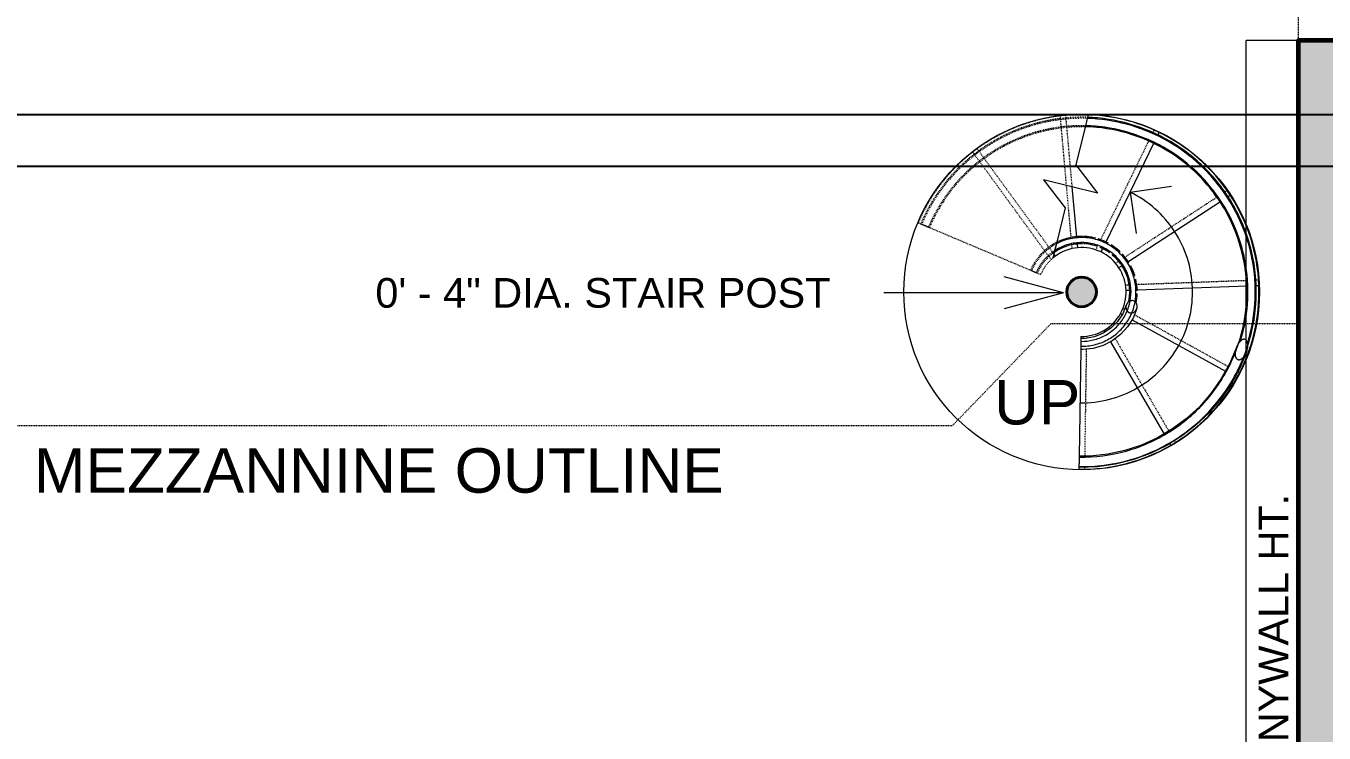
# Model space of a CAD drawing. Header units: inches. Extents: x -2078 to 106214, y -964 to 6385.
# Drawn here: x 36545.7 to 36720.9, y 3742.9 to 3838.4 of the extents above; entities that cross this region are included whole.
import ezdxf

# ---------------------------------------------------------------- set-up
doc = ezdxf.new("R2010")
doc.units = ezdxf.units.IN
doc.header["$MEASUREMENT"] = 0
doc.linetypes.add('HIDDEN2', pattern=[0.1875, 0.125, -0.0625])
doc.linetypes.add('Overhead 1_16_', pattern=[0.101562, 0.0625, -0.039062])
for name, color, linetype, lineweight in [('A-ANNO', 2, 'Continuous', 5), ('A-ANNO-DIMS', 1, 'Continuous', 9), ('A-DETAIL-3', 40, 'Continuous', 15), ('A-DETL-THIN', 151, 'Continuous', 9), ('A-DOOR', 1, 'Continuous', 18), ('A-HIDDEN', 2, 'HIDDEN2', 18), ('A-RAILING', 4, 'Continuous', 9), ('A-STRS', 4, 'Continuous', 9), ('A-STRS-MBND', 31, 'Overhead 1_16_', 9), ('A-WALL', 3, 'Continuous', 40), ('S-STRS-ANNO', 31, 'Continuous', 9), ('S-STRS-MBND', 31, 'Continuous', 9)]:
    doc.layers.add(name, color=color, linetype=linetype, lineweight=lineweight)
doc.layers.add('A-HATCH', color=9, linetype='Continuous')
doc.styles.add('Arial', font='arial.ttf')
doc.styles.add('Arial_2', font='arial.ttf', dxfattribs={"height": 3})
doc.styles.add('JC', font='arial.ttf', dxfattribs={"height": 0.125})
doc.dimstyles.new('JC-DIMS', dxfattribs={"dimtxt": 0.125, "dimasz": 0.09375, "dimexe": 0.09375, "dimexo": 0.09375, "dimgap": 0.046875, "dimtad": 1, "dimdec": 1, "dimzin": 0, "dimdsep": 46, "dimlunit": 4, "dimtxsty": 'JC', "dimblk": 'ARCHTICK', "dimcen": 0.09, "dimclrd": 1, "dimclre": 1, "dimclrt": 256, "dimadec": 0, "dimazin": 0, "dimtfac": 1, "dimtdec": 1, "dimtofl": 0, "dimtmove": 1, "dimatfit": 3, "dimfxl": 1, "dimtolj": 1, "dimtzin": 0, "dimarcsym": 0})

# ---------------------------------------------------------------- blocks, each defined once
blk = doc.blocks.new('JC_OPENING DOOR - OPENING DOOR-1491449-3-1st Floor - Auditorium')
at = {"linetype": 'HIDDEN2'}
for p, q in [((17.68, 3.5), (-18.32, 3.5)), ((-18.32, -3.5), (17.68, -3.5))]:
    blk.add_line(p, q, dxfattribs=at)
for p, q in [((-18.32, 3.5), (-18.32, -3.5)), ((17.68, -3.5), (17.68, 3.5))]:
    blk.add_line(p, q)
blk = doc.blocks.new('Railing - Railing-1506470-3-1st Floor - Auditorium')
at = {"layer": 'A-RAILING'}
blk.add_line((-1289.08, -928.94), (-1289.32, -929.93), dxfattribs=at)
blk.add_line((-1289.08, -928.94), (-1289.32, -929.93), dxfattribs=at)
blk.add_line((-1289.08, -928.94), (-1289.32, -929.93), dxfattribs=at)
blk.add_line((-1289.08, -928.94), (-1289.32, -929.93), dxfattribs=at)
blk.add_line((-1289.08, -928.94), (-1289.32, -929.93), dxfattribs=at)
at = {"layer": 'A-RAILING', "linetype": 'HIDDEN2'}
blk.add_line((-1310.52, -943.63), (-1311.44, -943.24), dxfattribs=at)
blk.add_line((-1310.52, -943.63), (-1311.44, -943.24), dxfattribs=at)
blk.add_line((-1310.52, -943.63), (-1311.44, -943.24), dxfattribs=at)
blk.add_line((-1310.52, -943.63), (-1311.44, -943.24), dxfattribs=at)
blk.add_line((-1310.52, -943.63), (-1311.44, -943.24), dxfattribs=at)
for points in [[(-1289.08, -928.94), (-1290.64, -928.89), (-1293.79, -929.1), (-1298.35, -930.35), (-1302.56, -932.49), (-1306.27, -935.42), (-1309.32, -939.03), (-1310.83, -941.8), (-1311.44, -943.24)], [(-1289.08, -928.94), (-1290.64, -928.89), (-1293.79, -929.1), (-1298.35, -930.35), (-1302.56, -932.49), (-1306.27, -935.42), (-1309.32, -939.03), (-1310.83, -941.8), (-1311.44, -943.24)], [(-1289.08, -928.94), (-1290.64, -928.89), (-1293.79, -929.1), (-1298.35, -930.35), (-1302.56, -932.49), (-1306.27, -935.42), (-1309.32, -939.03), (-1310.83, -941.8), (-1311.44, -943.24)], [(-1289.08, -928.94), (-1290.64, -928.89), (-1293.79, -929.1), (-1298.35, -930.35), (-1302.56, -932.49), (-1306.27, -935.42), (-1309.32, -939.03), (-1310.83, -941.8), (-1311.44, -943.24)], [(-1289.08, -928.94), (-1290.64, -928.89), (-1293.79, -929.1), (-1298.35, -930.35), (-1302.56, -932.49), (-1306.27, -935.42), (-1309.32, -939.03), (-1310.83, -941.8), (-1311.44, -943.24)], [(-1289.32, -929.93), (-1291.11, -929.89), (-1294.69, -930.23), (-1299.79, -932.01), (-1304.33, -934.94), (-1308.04, -938.86), (-1309.82, -941.99), (-1310.52, -943.63)], [(-1289.32, -929.93), (-1291.11, -929.89), (-1294.69, -930.23), (-1299.79, -932.01), (-1304.33, -934.94), (-1308.04, -938.86), (-1309.82, -941.99), (-1310.52, -943.63)], [(-1289.32, -929.93), (-1291.11, -929.89), (-1294.69, -930.23), (-1299.79, -932.01), (-1304.33, -934.94), (-1308.04, -938.86), (-1309.82, -941.99), (-1310.52, -943.63)], [(-1289.32, -929.93), (-1291.11, -929.89), (-1294.69, -930.23), (-1299.79, -932.01), (-1304.33, -934.94), (-1308.04, -938.86), (-1309.82, -941.99), (-1310.52, -943.63)], [(-1289.32, -929.93), (-1291.11, -929.89), (-1294.69, -930.23), (-1299.79, -932.01), (-1304.33, -934.94), (-1308.04, -938.86), (-1309.82, -941.99), (-1310.52, -943.63)]]:
    blk.add_open_spline(points, degree=3, dxfattribs=at)
at = {"layer": 'A-RAILING'}
for points in [[(-1285.81, -930.29), (-1286.97, -930.08), (-1288.14, -929.96), (-1289.32, -929.93)], [(-1285.81, -930.29), (-1286.97, -930.08), (-1288.14, -929.96), (-1289.32, -929.93)], [(-1285.81, -930.29), (-1286.97, -930.08), (-1288.14, -929.96), (-1289.32, -929.93)], [(-1285.81, -930.29), (-1286.97, -930.08), (-1288.14, -929.96), (-1289.32, -929.93)], [(-1268.44, -959.08), (-1267.92, -957.43), (-1267.27, -954.01), (-1267.49, -948.79), (-1268.91, -943.75), (-1271.44, -939.18), (-1274.96, -935.31), (-1279.27, -932.35), (-1284.14, -930.46), (-1287.59, -929.97), (-1289.32, -929.93)], [(-1267.44, -959.23), (-1266.91, -957.51), (-1266.26, -953.96), (-1266.51, -948.56), (-1267.99, -943.35), (-1270.61, -938.62), (-1274.24, -934.6), (-1278.69, -931.52), (-1283.72, -929.53), (-1287.28, -929), (-1289.08, -928.94)], [(-1284.34, -929.58), (-1284.72, -929.49), (-1285.1, -929.41), (-1285.49, -929.33)], [(-1284.34, -929.58), (-1284.72, -929.49), (-1285.1, -929.41), (-1285.49, -929.33)], [(-1284.34, -929.58), (-1284.72, -929.49), (-1285.1, -929.41), (-1285.49, -929.33)], [(-1284.34, -929.58), (-1284.72, -929.49), (-1285.1, -929.41), (-1285.49, -929.33)], [(-1282.4, -931.2), (-1283.14, -930.94), (-1283.9, -930.71), (-1284.67, -930.53)], [(-1282.4, -931.2), (-1283.14, -930.94), (-1283.9, -930.71), (-1284.67, -930.53)], [(-1282.4, -931.2), (-1283.14, -930.94), (-1283.9, -930.71), (-1284.67, -930.53)], [(-1282.4, -931.2), (-1283.14, -930.94), (-1283.9, -930.71), (-1284.67, -930.53)], [(-1280.71, -930.78), (-1281.13, -930.6), (-1281.56, -930.44), (-1282, -930.28)], [(-1280.71, -930.78), (-1281.13, -930.6), (-1281.56, -930.44), (-1282, -930.28)], [(-1280.71, -930.78), (-1281.13, -930.6), (-1281.56, -930.44), (-1282, -930.28)], [(-1280.71, -930.78), (-1281.13, -930.6), (-1281.56, -930.44), (-1282, -930.28)], [(-1279.16, -932.63), (-1279.79, -932.29), (-1280.44, -931.98), (-1281.1, -931.7)], [(-1279.16, -932.63), (-1279.79, -932.29), (-1280.44, -931.98), (-1281.1, -931.7)], [(-1279.16, -932.63), (-1279.79, -932.29), (-1280.44, -931.98), (-1281.1, -931.7)], [(-1279.16, -932.63), (-1279.79, -932.29), (-1280.44, -931.98), (-1281.1, -931.7)], [(-1277.43, -932.49), (-1277.84, -932.23), (-1278.25, -931.99), (-1278.68, -931.76)], [(-1277.43, -932.49), (-1277.84, -932.23), (-1278.25, -931.99), (-1278.68, -931.76)], [(-1277.43, -932.49), (-1277.84, -932.23), (-1278.25, -931.99), (-1278.68, -931.76)], [(-1277.43, -932.49), (-1277.84, -932.23), (-1278.25, -931.99), (-1278.68, -931.76)], [(-1276.19, -934.56), (-1276.74, -934.14), (-1277.31, -933.75), (-1277.89, -933.38)], [(-1276.19, -934.56), (-1276.74, -934.14), (-1277.31, -933.75), (-1277.89, -933.38)], [(-1276.19, -934.56), (-1276.74, -934.14), (-1277.31, -933.75), (-1277.89, -933.38)], [(-1276.19, -934.56), (-1276.74, -934.14), (-1277.31, -933.75), (-1277.89, -933.38)], [(-1274.5, -934.65), (-1274.86, -934.34), (-1275.22, -934.04), (-1275.6, -933.76)], [(-1274.5, -934.65), (-1274.86, -934.34), (-1275.22, -934.04), (-1275.6, -933.76)], [(-1274.5, -934.65), (-1274.86, -934.34), (-1275.22, -934.04), (-1275.6, -933.76)], [(-1274.5, -934.65), (-1274.86, -934.34), (-1275.22, -934.04), (-1275.6, -933.76)], [(-1273.56, -936.94), (-1274.02, -936.44), (-1274.52, -935.97), (-1275.03, -935.52)], [(-1273.56, -936.94), (-1274.02, -936.44), (-1274.52, -935.97), (-1275.03, -935.52)], [(-1273.56, -936.94), (-1274.02, -936.44), (-1274.52, -935.97), (-1275.03, -935.52)], [(-1273.56, -936.94), (-1274.02, -936.44), (-1274.52, -935.97), (-1275.03, -935.52)], [(-1271.95, -937.23), (-1272.23, -936.9), (-1272.51, -936.59), (-1272.8, -936.28)], [(-1271.95, -937.23), (-1272.23, -936.9), (-1272.51, -936.59), (-1272.8, -936.28)], [(-1271.95, -937.23), (-1272.23, -936.9), (-1272.51, -936.59), (-1272.8, -936.28)], [(-1271.95, -937.23), (-1272.23, -936.9), (-1272.51, -936.59), (-1272.8, -936.28)], [(-1271.32, -939.71), (-1271.7, -939.15), (-1272.12, -938.6), (-1272.55, -938.07)], [(-1271.32, -939.71), (-1271.7, -939.15), (-1272.12, -938.6), (-1272.55, -938.07)], [(-1271.32, -939.71), (-1271.7, -939.15), (-1272.12, -938.6), (-1272.55, -938.07)], [(-1271.32, -939.71), (-1271.7, -939.15), (-1272.12, -938.6), (-1272.55, -938.07)], [(-1269.84, -940.16), (-1269.97, -939.95), (-1270.09, -939.75), (-1270.22, -939.55)], [(-1269.84, -940.16), (-1269.97, -939.95), (-1270.09, -939.75), (-1270.22, -939.55)], [(-1269.84, -940.16), (-1269.97, -939.95), (-1270.09, -939.75), (-1270.22, -939.55)], [(-1269.84, -940.16), (-1269.97, -939.95), (-1270.09, -939.75), (-1270.22, -939.55)], [(-1269.54, -942.83), (-1269.83, -942.2), (-1270.16, -941.58), (-1270.52, -940.98)], [(-1269.54, -942.83), (-1269.83, -942.2), (-1270.16, -941.58), (-1270.52, -940.98)], [(-1269.54, -942.83), (-1269.83, -942.2), (-1270.16, -941.58), (-1270.52, -940.98)], [(-1269.54, -942.83), (-1269.83, -942.2), (-1270.16, -941.58), (-1270.52, -940.98)], [(-1268.26, -946.27), (-1268.46, -945.55), (-1268.69, -944.85), (-1268.97, -944.16)], [(-1268.26, -946.27), (-1268.46, -945.55), (-1268.69, -944.85), (-1268.97, -944.16)], [(-1268.26, -946.27), (-1268.46, -945.55), (-1268.69, -944.85), (-1268.97, -944.16)], [(-1268.26, -946.27), (-1268.46, -945.55), (-1268.69, -944.85), (-1268.97, -944.16)], [(-1267.84, -944.31), (-1267.95, -944), (-1268.08, -943.68), (-1268.21, -943.37)], [(-1267.84, -944.31), (-1267.95, -944), (-1268.08, -943.68), (-1268.21, -943.37)], [(-1267.84, -944.31), (-1267.95, -944), (-1268.08, -943.68), (-1268.21, -943.37)], [(-1267.84, -944.31), (-1267.95, -944), (-1268.08, -943.68), (-1268.21, -943.37)], [(-1267.52, -950.16), (-1267.61, -949.28), (-1267.75, -948.4), (-1267.94, -947.54)], [(-1267.52, -950.16), (-1267.61, -949.28), (-1267.75, -948.4), (-1267.94, -947.54)], [(-1267.52, -950.16), (-1267.61, -949.28), (-1267.75, -948.4), (-1267.94, -947.54)], [(-1267.52, -950.16), (-1267.61, -949.28), (-1267.75, -948.4), (-1267.94, -947.54)], [(-1266.8, -948.12), (-1266.88, -947.68), (-1266.97, -947.24), (-1267.08, -946.81)], [(-1266.8, -948.12), (-1266.88, -947.68), (-1266.97, -947.24), (-1267.08, -946.81)], [(-1266.8, -948.12), (-1266.88, -947.68), (-1266.97, -947.24), (-1267.08, -946.81)], [(-1266.8, -948.12), (-1266.88, -947.68), (-1266.97, -947.24), (-1267.08, -946.81)], [(-1267.52, -954.56), (-1267.4, -953.39), (-1267.38, -952.21), (-1267.45, -951.03)], [(-1267.52, -954.56), (-1267.4, -953.39), (-1267.38, -952.21), (-1267.45, -951.03)], [(-1267.52, -954.56), (-1267.4, -953.39), (-1267.38, -952.21), (-1267.45, -951.03)], [(-1267.52, -954.56), (-1267.4, -953.39), (-1267.38, -952.21), (-1267.45, -951.03)], [(-1266.42, -951.82), (-1266.43, -951.34), (-1266.45, -950.86), (-1266.49, -950.39)], [(-1266.42, -951.82), (-1266.43, -951.34), (-1266.45, -950.86), (-1266.49, -950.39)], [(-1266.42, -951.82), (-1266.43, -951.34), (-1266.45, -950.86), (-1266.49, -950.39)], [(-1266.42, -951.82), (-1266.43, -951.34), (-1266.45, -950.86), (-1266.49, -950.39)], [(-1266.62, -955.47), (-1266.55, -954.99), (-1266.51, -954.52), (-1266.47, -954.04)], [(-1266.62, -955.47), (-1266.55, -954.99), (-1266.51, -954.52), (-1266.47, -954.04)], [(-1266.62, -955.47), (-1266.55, -954.99), (-1266.51, -954.52), (-1266.47, -954.04)], [(-1266.62, -955.47), (-1266.55, -954.99), (-1266.51, -954.52), (-1266.47, -954.04)], [(-1268.14, -958.04), (-1267.92, -957.18), (-1267.74, -956.31), (-1267.62, -955.43)], [(-1268.14, -958.04), (-1267.92, -957.18), (-1267.74, -956.31), (-1267.62, -955.43)], [(-1268.14, -958.04), (-1267.92, -957.18), (-1267.74, -956.31), (-1267.62, -955.43)], [(-1268.14, -958.04), (-1267.92, -957.18), (-1267.74, -956.31), (-1267.62, -955.43)], [(-1267.38, -959.01), (-1267.25, -958.59), (-1267.13, -958.15), (-1267.03, -957.72)], [(-1267.38, -959.01), (-1267.25, -958.59), (-1267.13, -958.15), (-1267.03, -957.72)], [(-1267.38, -959.01), (-1267.25, -958.59), (-1267.13, -958.15), (-1267.03, -957.72)], [(-1267.38, -959.01), (-1267.25, -958.59), (-1267.13, -958.15), (-1267.03, -957.72)]]:
    blk.add_open_spline(points, degree=3, dxfattribs=at)
blk = doc.blocks.new('Railing - Railing-1506474-3-1st Floor - Auditorium')
at = {"layer": 'A-RAILING'}
blk.add_line((-1293.21, -945.66), (-1293.55, -947.02), dxfattribs=at)
blk.add_line((-1293.21, -945.66), (-1293.55, -947.02), dxfattribs=at)
blk.add_line((-1293.21, -945.66), (-1293.55, -947.02), dxfattribs=at)
blk.add_line((-1293.21, -945.66), (-1293.55, -947.02), dxfattribs=at)
blk.add_line((-1293.21, -945.66), (-1293.55, -947.02), dxfattribs=at)
at = {"layer": 'A-RAILING', "linetype": 'HIDDEN2'}
blk.add_line((-1295.84, -949.83), (-1296.76, -949.45), dxfattribs=at)
blk.add_line((-1295.84, -949.83), (-1296.76, -949.45), dxfattribs=at)
blk.add_line((-1295.84, -949.83), (-1296.76, -949.45), dxfattribs=at)
blk.add_line((-1295.84, -949.83), (-1296.76, -949.45), dxfattribs=at)
blk.add_line((-1295.84, -949.83), (-1296.76, -949.45), dxfattribs=at)
for points in [[(-1293.21, -945.66), (-1293.74, -945.92), (-1294.73, -946.58), (-1295.94, -947.87), (-1296.53, -948.9), (-1296.76, -949.45)], [(-1293.21, -945.66), (-1293.74, -945.92), (-1294.73, -946.58), (-1295.94, -947.87), (-1296.53, -948.9), (-1296.76, -949.45)], [(-1293.21, -945.66), (-1293.74, -945.92), (-1294.73, -946.58), (-1295.94, -947.87), (-1296.53, -948.9), (-1296.76, -949.45)], [(-1293.21, -945.66), (-1293.74, -945.92), (-1294.73, -946.58), (-1295.94, -947.87), (-1296.53, -948.9), (-1296.76, -949.45)], [(-1293.21, -945.66), (-1293.74, -945.92), (-1294.73, -946.58), (-1295.94, -947.87), (-1296.53, -948.9), (-1296.76, -949.45)], [(-1293.55, -947.02), (-1294.05, -947.37), (-1294.96, -948.21), (-1295.6, -949.27), (-1295.84, -949.83)], [(-1293.55, -947.02), (-1294.05, -947.37), (-1294.96, -948.21), (-1295.6, -949.27), (-1295.84, -949.83)], [(-1293.55, -947.02), (-1294.05, -947.37), (-1294.96, -948.21), (-1295.6, -949.27), (-1295.84, -949.83)], [(-1293.55, -947.02), (-1294.05, -947.37), (-1294.96, -948.21), (-1295.6, -949.27), (-1295.84, -949.83)], [(-1293.55, -947.02), (-1294.05, -947.37), (-1294.96, -948.21), (-1295.6, -949.27), (-1295.84, -949.83)]]:
    blk.add_open_spline(points, degree=3, dxfattribs=at)
at = {"layer": 'A-RAILING'}
for points in [[(-1289.71, -945.87), (-1290.39, -945.85), (-1291.75, -946.04), (-1292.99, -946.63), (-1293.55, -947.02)], [(-1289.59, -944.87), (-1290.21, -944.85), (-1291.47, -944.96), (-1292.65, -945.38), (-1293.21, -945.66)], [(-1290.65, -944.91), (-1290.87, -944.93), (-1291.09, -944.96), (-1291.31, -945.01)], [(-1290.65, -944.91), (-1290.87, -944.93), (-1291.09, -944.96), (-1291.31, -945.01)], [(-1290.65, -944.91), (-1290.87, -944.93), (-1291.09, -944.96), (-1291.31, -945.01)], [(-1290.65, -944.91), (-1290.87, -944.93), (-1291.09, -944.96), (-1291.31, -945.01)], [(-1289.97, -945.86), (-1290.4, -945.87), (-1290.83, -945.92), (-1291.25, -946.02)], [(-1289.97, -945.86), (-1290.4, -945.87), (-1290.83, -945.92), (-1291.25, -946.02)], [(-1289.97, -945.86), (-1290.4, -945.87), (-1290.83, -945.92), (-1291.25, -946.02)], [(-1289.97, -945.86), (-1290.4, -945.87), (-1290.83, -945.92), (-1291.25, -946.02)], [(-1289.39, -945.88), (-1289.46, -945.88), (-1289.52, -945.87), (-1289.58, -945.87)], [(-1287.94, -945.11), (-1288.45, -944.98), (-1288.98, -944.9), (-1289.51, -944.87)], [(-1288.49, -944.99), (-1288.76, -944.94), (-1289.03, -944.9), (-1289.3, -944.88)], [(-1288.49, -944.99), (-1288.76, -944.94), (-1289.03, -944.9), (-1289.3, -944.88)], [(-1288.49, -944.99), (-1288.76, -944.94), (-1289.03, -944.9), (-1289.3, -944.88)], [(-1288.49, -944.99), (-1288.76, -944.94), (-1289.03, -944.9), (-1289.3, -944.88)], [(-1287.67, -946.24), (-1288.2, -946.05), (-1288.74, -945.93), (-1289.3, -945.89)], [(-1288.07, -946.11), (-1288.45, -946), (-1288.84, -945.93), (-1289.24, -945.89)], [(-1288.07, -946.11), (-1288.45, -946), (-1288.84, -945.93), (-1289.24, -945.89)], [(-1288.07, -946.11), (-1288.45, -946), (-1288.84, -945.93), (-1289.24, -945.89)], [(-1288.07, -946.11), (-1288.45, -946), (-1288.84, -945.93), (-1289.24, -945.89)], [(-1286.24, -945.79), (-1286.68, -945.55), (-1287.14, -945.35), (-1287.62, -945.2)], [(-1286.54, -945.63), (-1286.8, -945.51), (-1287.06, -945.39), (-1287.33, -945.3)], [(-1286.54, -945.63), (-1286.8, -945.51), (-1287.06, -945.39), (-1287.33, -945.3)], [(-1286.54, -945.63), (-1286.8, -945.51), (-1287.06, -945.39), (-1287.33, -945.3)], [(-1286.54, -945.63), (-1286.8, -945.51), (-1287.06, -945.39), (-1287.33, -945.3)], [(-1284.63, -946.97), (-1285.01, -946.61), (-1285.43, -946.28), (-1285.87, -946.01)], [(-1291.85, -946.18), (-1292.45, -946.37), (-1293.03, -946.66), (-1293.55, -947.02)], [(-1291.85, -946.18), (-1292.45, -946.37), (-1293.03, -946.66), (-1293.55, -947.02)], [(-1291.85, -946.18), (-1292.45, -946.37), (-1293.03, -946.66), (-1293.55, -947.02)], [(-1291.85, -946.18), (-1292.45, -946.37), (-1293.03, -946.66), (-1293.55, -947.02)], [(-1286.07, -947.07), (-1286.48, -946.78), (-1286.92, -946.54), (-1287.38, -946.35)], [(-1286.3, -946.92), (-1286.64, -946.7), (-1286.99, -946.51), (-1287.36, -946.36)], [(-1286.3, -946.92), (-1286.64, -946.7), (-1286.99, -946.51), (-1287.36, -946.36)], [(-1286.3, -946.92), (-1286.64, -946.7), (-1286.99, -946.51), (-1287.36, -946.36)], [(-1286.3, -946.92), (-1286.64, -946.7), (-1286.99, -946.51), (-1287.36, -946.36)], [(-1284.55, -948.6), (-1284.89, -948.13), (-1285.29, -947.7), (-1285.74, -947.33)], [(-1284.83, -948.23), (-1285.1, -947.91), (-1285.39, -947.61), (-1285.72, -947.35)], [(-1284.83, -948.23), (-1285.1, -947.91), (-1285.39, -947.61), (-1285.72, -947.35)], [(-1284.83, -948.23), (-1285.1, -947.91), (-1285.39, -947.61), (-1285.72, -947.35)], [(-1284.83, -948.23), (-1285.1, -947.91), (-1285.39, -947.61), (-1285.72, -947.35)], [(-1284.85, -946.77), (-1285.07, -946.58), (-1285.3, -946.39), (-1285.54, -946.22)], [(-1284.85, -946.77), (-1285.07, -946.58), (-1285.3, -946.39), (-1285.54, -946.22)], [(-1284.85, -946.77), (-1285.07, -946.58), (-1285.3, -946.39), (-1285.54, -946.22)], [(-1284.85, -946.77), (-1285.07, -946.58), (-1285.3, -946.39), (-1285.54, -946.22)], [(-1283.46, -948.44), (-1283.72, -948.01), (-1284.03, -947.6), (-1284.38, -947.23)], [(-1283.54, -948.32), (-1283.7, -948.06), (-1283.87, -947.82), (-1284.06, -947.59)], [(-1283.54, -948.32), (-1283.7, -948.06), (-1283.87, -947.82), (-1284.06, -947.59)], [(-1283.54, -948.32), (-1283.7, -948.06), (-1283.87, -947.82), (-1284.06, -947.59)], [(-1283.54, -948.32), (-1283.7, -948.06), (-1283.87, -947.82), (-1284.06, -947.59)], [(-1283.5, -953.76), (-1283.37, -953.19), (-1283.28, -952), (-1283.62, -950.24), (-1284.16, -949.17), (-1284.49, -948.68)], [(-1283.35, -952.35), (-1283.35, -951.72), (-1283.54, -950.45), (-1284.09, -949.29), (-1284.44, -948.76)], [(-1283.35, -952.35), (-1283.35, -951.72), (-1283.54, -950.45), (-1284.09, -949.29), (-1284.44, -948.76)], [(-1283.35, -952.35), (-1283.35, -951.72), (-1283.54, -950.45), (-1284.09, -949.29), (-1284.44, -948.76)], [(-1283.35, -952.35), (-1283.35, -951.72), (-1283.54, -950.45), (-1284.09, -949.29), (-1284.44, -948.76)], [(-1282.65, -950.25), (-1282.8, -949.76), (-1282.99, -949.29), (-1283.23, -948.84)], [(-1282.68, -950.15), (-1282.77, -949.86), (-1282.88, -949.58), (-1283, -949.3)], [(-1282.68, -950.15), (-1282.77, -949.86), (-1282.88, -949.58), (-1283, -949.3)], [(-1282.68, -950.15), (-1282.77, -949.86), (-1282.88, -949.58), (-1283, -949.3)], [(-1282.68, -950.15), (-1282.77, -949.86), (-1282.88, -949.58), (-1283, -949.3)], [(-1282.35, -952.23), (-1282.36, -951.7), (-1282.43, -951.17), (-1282.55, -950.65)], [(-1282.35, -952.14), (-1282.36, -951.84), (-1282.39, -951.54), (-1282.43, -951.24)], [(-1282.35, -952.14), (-1282.36, -951.84), (-1282.39, -951.54), (-1282.43, -951.24)], [(-1282.35, -952.14), (-1282.36, -951.84), (-1282.39, -951.54), (-1282.43, -951.24)], [(-1282.35, -952.14), (-1282.36, -951.84), (-1282.39, -951.54), (-1282.43, -951.24)], [(-1283.5, -953.76), (-1283.44, -953.5), (-1283.4, -953.24), (-1283.38, -952.97)], [(-1283.5, -953.76), (-1283.44, -953.5), (-1283.4, -953.24), (-1283.38, -952.97)], [(-1283.5, -953.76), (-1283.44, -953.5), (-1283.4, -953.24), (-1283.38, -952.97)], [(-1283.5, -953.76), (-1283.44, -953.5), (-1283.4, -953.24), (-1283.38, -952.97)], [(-1282.5, -953.84), (-1282.41, -953.43), (-1282.37, -953.01), (-1282.35, -952.58)], [(-1282.5, -953.84), (-1282.46, -953.65), (-1282.43, -953.46), (-1282.4, -953.27)], [(-1282.5, -953.84), (-1282.46, -953.65), (-1282.43, -953.46), (-1282.4, -953.27)], [(-1282.5, -953.84), (-1282.46, -953.65), (-1282.43, -953.46), (-1282.4, -953.27)], [(-1282.5, -953.84), (-1282.46, -953.65), (-1282.43, -953.46), (-1282.4, -953.27)]]:
    blk.add_open_spline(points, degree=3, dxfattribs=at)
blk = doc.blocks.new('Top Rail Type - Top Rail_Internal_-1506480-3-1st Floor - Auditorium')
at = {"layer": 'A-RAILING', "flags": 128}
for points in [[(-1268.97, -959.88), (-1269.89, -962.07), (-1271.04, -964.13), (-1272.39, -966.07), (-1273.95, -967.85), (-1275.68, -969.45), (-1277.58, -970.86), (-1279.62, -972.06), (-1281.77, -973.03), (-1284.02, -973.78), (-1286.32, -974.27), (-1288.68, -974.52), (-1290.19, -974.55)], [(-1267.56, -960.39), (-1268.51, -962.65), (-1269.68, -964.79), (-1271.06, -966.8), (-1272.65, -968.66), (-1274.42, -970.34), (-1276.35, -971.83), (-1278.43, -973.12), (-1280.62, -974.18), (-1282.92, -975.02), (-1285.28, -975.61), (-1287.7, -975.96), (-1290.15, -976.05), (-1290.21, -976.05)]]:
    blk.add_lwpolyline(points, dxfattribs=at)
at = {"layer": 'A-RAILING'}
for points, knots in [([(-1268.97, -959.87), (-1269.01, -959.98), (-1269.06, -960.15), (-1269.1, -960.35), (-1269.12, -960.46), (-1269.12, -960.54), (-1269.13, -960.61), (-1269.13, -960.7), (-1269.13, -960.79), (-1269.13, -960.86), (-1269.12, -960.89), (-1269.12, -960.91), (-1269.11, -960.97), (-1269.1, -961.07), (-1269.07, -961.17), (-1269.04, -961.22), (-1269.03, -961.24), (-1269.02, -961.26), (-1268.98, -961.32), (-1268.91, -961.4), (-1268.84, -961.45), (-1268.8, -961.48)], [0, 0, 0, 0, 0.2, 0.3, 0.35, 0.4, 0.4375, 0.475, 0.55, 0.5875, 0.596875, 0.60625, 0.625, 0.7, 0.775, 0.79375, 0.803125, 0.8125, 0.85, 0.925, 1, 1, 1, 1]), ([(-1267.81, -958.77), (-1267.86, -958.76), (-1267.93, -958.75), (-1268.02, -958.76), (-1268.06, -958.77), (-1268.1, -958.78), (-1268.13, -958.79), (-1268.17, -958.81), (-1268.23, -958.84), (-1268.28, -958.87), (-1268.32, -958.9), (-1268.34, -958.92), (-1268.37, -958.94), (-1268.41, -958.97), (-1268.45, -959.01), (-1268.5, -959.07), (-1268.55, -959.12), (-1268.59, -959.18), (-1268.64, -959.24), (-1268.68, -959.29), (-1268.73, -959.38), (-1268.79, -959.48), (-1268.88, -959.65), (-1268.93, -959.78), (-1268.97, -959.87)], [0, 0, 0, 0, 0.083333, 0.125, 0.145833, 0.166667, 0.1875, 0.208333, 0.25, 0.291667, 0.3125, 0.333333, 0.354167, 0.375, 0.416667, 0.458333, 0.5, 0.541667, 0.583333, 0.625, 0.666667, 0.75, 0.833333, 1, 1, 1, 1]), ([(-1267.57, -960.4), (-1267.52, -960.29), (-1267.47, -960.12), (-1267.44, -959.91), (-1267.42, -959.79), (-1267.42, -959.69), (-1267.41, -959.57), (-1267.42, -959.46), (-1267.43, -959.38), (-1267.43, -959.35), (-1267.44, -959.33), (-1267.45, -959.27), (-1267.47, -959.17), (-1267.51, -959.07), (-1267.54, -959.02), (-1267.55, -959), (-1267.57, -958.97), (-1267.61, -958.92), (-1267.69, -958.84), (-1267.77, -958.79), (-1267.81, -958.77)], [0, 0, 0, 0, 0.2, 0.3, 0.35, 0.4, 0.475, 0.55, 0.5875, 0.596875, 0.60625, 0.625, 0.7, 0.775, 0.79375, 0.803125, 0.8125, 0.85, 0.925, 1, 1, 1, 1]), ([(-1268.8, -961.48), (-1268.76, -961.49), (-1268.69, -961.51), (-1268.62, -961.51), (-1268.58, -961.51), (-1268.55, -961.5), (-1268.52, -961.5), (-1268.48, -961.49), (-1268.43, -961.47), (-1268.38, -961.45), (-1268.34, -961.43), (-1268.31, -961.41), (-1268.28, -961.4), (-1268.25, -961.37), (-1268.21, -961.34), (-1268.16, -961.3), (-1268.11, -961.26), (-1268.06, -961.22), (-1268.02, -961.17), (-1267.97, -961.12), (-1267.92, -961.06), (-1267.86, -960.97), (-1267.76, -960.83), (-1267.66, -960.64), (-1267.59, -960.48), (-1267.57, -960.4)], [0, 0, 0, 0, 0.071429, 0.107143, 0.125, 0.142857, 0.160714, 0.178571, 0.214286, 0.25, 0.267857, 0.285714, 0.303571, 0.321429, 0.357143, 0.392857, 0.428571, 0.464286, 0.5, 0.535714, 0.571429, 0.642857, 0.714286, 0.857143, 1, 1, 1, 1]), ([(-1290.2, -975.3), (-1290.2, -975.35), (-1290.2, -975.41), (-1290.2, -975.5), (-1290.21, -975.56), (-1290.21, -975.63), (-1290.21, -975.68), (-1290.21, -975.74), (-1290.21, -975.82), (-1290.21, -975.91), (-1290.21, -975.99), (-1290.21, -976.04), (-1290.21, -976.05), (-1290.21, -976.05)], [-1, -1, -1, -1, -0.892857, -0.839286, -0.785714, -0.732143, -0.678571, -0.625, -0.571429, -0.428571, -0.285714, -0.142857, 0, 0, 0, 0]), ([(-1290.19, -974.55), (-1290.19, -974.55), (-1290.19, -974.57), (-1290.19, -974.61), (-1290.19, -974.64), (-1290.19, -974.68), (-1290.19, -974.75), (-1290.19, -974.81), (-1290.19, -974.87), (-1290.2, -974.95), (-1290.2, -975.03), (-1290.2, -975.15), (-1290.2, -975.24), (-1290.2, -975.3)], [-1, -1, -1, -1, -0.785714, -0.732143, -0.678571, -0.571429, -0.5, -0.428571, -0.357143, -0.285714, -0.214286, -0.142857, 0, 0, 0, 0])]:
    blk.add_open_spline(points, degree=3, knots=knots, dxfattribs=at)
blk = doc.blocks.new('Top Rail Type - Top Rail_Internal_-V1-3-1st Floor - Auditorium')
at = {"layer": 'A-RAILING'}
for p, q in [((-1289.04, -928.8), (-1289.36, -930.07)), ((-1290.2, -975.3), (-1290.21, -975.94)), ((-1290.19, -974.66), (-1290.2, -975.3))]:
    blk.add_line(p, q, dxfattribs=at)
at = {"layer": 'A-RAILING', "linetype": 'HIDDEN2'}
blk.add_line((-1310.39, -943.69), (-1311.57, -943.19), dxfattribs=at)
for points, knots in [([(-1289.04, -928.8), (-1290.58, -928.75), (-1294.11, -928.97), (-1299.43, -930.54), (-1304.58, -933.63), (-1308.79, -937.9), (-1310.8, -941.36), (-1311.57, -943.19)], [3.122639, 3.122639, 3.122639, 3.122639, 3.318196, 3.570667, 3.823139, 4.07561, 4.328081, 4.328081, 4.328081, 4.328081]), ([(-1289.36, -930.07), (-1290.72, -930.04), (-1293.96, -930.27), (-1298.91, -931.73), (-1303.78, -934.65), (-1307.76, -938.69), (-1309.66, -941.96), (-1310.39, -943.69)], [3.134794, 3.134794, 3.134794, 3.134794, 3.318196, 3.570667, 3.823139, 4.07561, 4.328081, 4.328081, 4.328081, 4.328081])]:
    blk.add_open_spline(points, degree=3, knots=knots, dxfattribs=at)
at = {"layer": 'A-RAILING'}
for points, knots in [([(-1290.21, -975.94), (-1287.94, -975.97), (-1283.4, -975.39), (-1277.11, -972.6), (-1271.88, -968.14), (-1268.14, -962.37), (-1266.19, -955.78), (-1266.19, -948.91), (-1268.15, -942.32), (-1271.75, -936.8), (-1276.47, -932.64), (-1281.82, -929.93), (-1286.17, -928.97), (-1288.59, -928.81), (-1289.04, -928.8)], [0, 0, 0, 0, 0.288539, 0.577078, 0.865616, 1.154155, 1.442694, 1.731233, 2.019771, 2.30831, 2.560781, 2.813253, 3.065724, 3.122639, 3.122639, 3.122639, 3.122639]), ([(-1290.19, -974.66), (-1288.05, -974.69), (-1283.75, -974.13), (-1277.81, -971.5), (-1272.86, -967.28), (-1269.32, -961.83), (-1267.47, -955.6), (-1267.48, -949.09), (-1269.33, -942.86), (-1272.74, -937.65), (-1277.2, -933.72), (-1282.26, -931.15), (-1286.46, -930.22), (-1288.84, -930.08), (-1289.36, -930.07)], [0, 0, 0, 0, 0.288539, 0.577078, 0.865616, 1.154155, 1.442694, 1.731233, 2.019771, 2.30831, 2.560781, 2.813253, 3.065724, 3.134794, 3.134794, 3.134794, 3.134794])]:
    blk.add_open_spline(points, degree=3, knots=knots, dxfattribs=at)
blk = doc.blocks.new('Top Rail Type - Top Rail_Internal_-1506491-3-1st Floor - Auditorium')
at = {"layer": 'A-RAILING', "flags": 128}
for points in [[(-1282.39, -954.58), (-1282.91, -955.88), (-1283.65, -957.07), (-1284.59, -958.1), (-1285.71, -958.95), (-1286.95, -959.58), (-1288.29, -959.99), (-1289.68, -960.14), (-1289.97, -960.14)], [(-1283.83, -954.15), (-1284.3, -955.32), (-1285, -956.36), (-1285.89, -957.24), (-1286.94, -957.93), (-1288.11, -958.4), (-1289.35, -958.63), (-1289.95, -958.65)]]:
    blk.add_lwpolyline(points, dxfattribs=at)
at = {"layer": 'A-RAILING'}
for points, knots in [([(-1283.8, -954.09), (-1283.83, -954.14), (-1283.86, -954.26), (-1283.87, -954.43), (-1283.85, -954.61), (-1283.8, -954.77), (-1283.74, -954.88), (-1283.69, -954.95), (-1283.64, -955), (-1283.6, -955.04), (-1283.53, -955.09), (-1283.47, -955.13), (-1283.43, -955.15)], [0, 0, 0, 0, 0.142857, 0.285714, 0.428571, 0.571429, 0.678571, 0.732143, 0.785714, 0.839286, 0.892857, 1, 1, 1, 1]), ([(-1282.83, -953.58), (-1282.88, -953.56), (-1283, -953.53), (-1283.17, -953.54), (-1283.34, -953.58), (-1283.48, -953.66), (-1283.58, -953.74), (-1283.64, -953.81), (-1283.72, -953.91), (-1283.77, -954), (-1283.8, -954.09)], [0, 0, 0, 0, 0.142857, 0.285714, 0.428571, 0.571429, 0.678571, 0.732143, 0.785714, 1, 1, 1, 1]), ([(-1283.43, -955.15), (-1283.37, -955.17), (-1283.26, -955.2), (-1283.07, -955.2), (-1282.9, -955.16), (-1282.71, -955.06), (-1282.53, -954.89), (-1282.45, -954.73), (-1282.41, -954.65)], [0, 0, 0, 0, 0.142857, 0.285714, 0.428571, 0.571429, 0.785714, 1, 1, 1, 1]), ([(-1282.41, -954.65), (-1282.39, -954.59), (-1282.36, -954.48), (-1282.35, -954.29), (-1282.37, -954.11), (-1282.43, -953.95), (-1282.5, -953.82), (-1282.58, -953.74), (-1282.65, -953.68), (-1282.72, -953.63), (-1282.78, -953.59), (-1282.83, -953.58)], [0, 0, 0, 0, 0.142857, 0.285714, 0.428571, 0.571429, 0.678571, 0.785714, 0.839286, 0.892857, 1, 1, 1, 1]), ([(-1289.96, -959.36), (-1289.96, -959.39), (-1289.96, -959.46), (-1289.96, -959.54), (-1289.96, -959.61), (-1289.96, -959.65), (-1289.96, -959.67), (-1289.96, -959.69), (-1289.96, -959.72), (-1289.96, -959.76), (-1289.96, -959.81), (-1289.96, -959.85), (-1289.96, -959.87), (-1289.96, -959.89), (-1289.97, -959.9), (-1289.97, -959.91), (-1289.97, -959.92), (-1289.97, -959.94), (-1289.97, -959.97), (-1289.97, -960), (-1289.97, -960.02), (-1289.97, -960.03), (-1289.97, -960.05), (-1289.97, -960.08), (-1289.97, -960.12), (-1289.97, -960.14), (-1289.97, -960.14)], [-1, -1, -1, -1, -0.95, -0.9, -0.85, -0.825, -0.8125, -0.8, -0.775, -0.75, -0.7, -0.65, -0.625, -0.6125, -0.6, -0.5875, -0.575, -0.55, -0.5, -0.45, -0.425, -0.4, -0.35, -0.3, -0.2, 0, 0, 0, 0]), ([(-1289.95, -958.65), (-1289.95, -958.64), (-1289.95, -958.65), (-1289.95, -958.67), (-1289.95, -958.71), (-1289.95, -958.73), (-1289.95, -958.75), (-1289.95, -958.78), (-1289.95, -958.8), (-1289.95, -958.83), (-1289.95, -958.85), (-1289.95, -958.86), (-1289.95, -958.88), (-1289.95, -958.89), (-1289.95, -958.91), (-1289.95, -958.95), (-1289.95, -958.99), (-1289.95, -959.02), (-1289.95, -959.04), (-1289.95, -959.05), (-1289.95, -959.07), (-1289.95, -959.09), (-1289.95, -959.13), (-1289.95, -959.19), (-1289.96, -959.27), (-1289.96, -959.33), (-1289.96, -959.36)], [-1, -1, -1, -1, -0.833333, -0.666667, -0.583333, -0.541667, -0.5, -0.458333, -0.416667, -0.375, -0.354167, -0.333333, -0.322917, -0.3125, -0.291667, -0.25, -0.208333, -0.1875, -0.177083, -0.166667, -0.15625, -0.145833, -0.125, -0.083333, -0.041667, 0, 0, 0, 0])]:
    blk.add_open_spline(points, degree=3, knots=knots, dxfattribs=at)
blk.add_open_spline([(-1289.97, -960.14), (-1289.97, -960.14), (-1289.97, -960.14), (-1289.97, -960.14)], degree=3, dxfattribs=at)
blk = doc.blocks.new('Top Rail Type - Top Rail_Internal_-V2-3-1st Floor - Auditorium')
at = {"layer": 'A-RAILING'}
for p, q in [((-1293.26, -945.87), (-1293.49, -946.78)), ((-1289.95, -959.03), (-1289.96, -959.36)), ((-1289.96, -959.39), (-1289.96, -959.7))]:
    blk.add_line(p, q, dxfattribs=at)
at = {"layer": 'A-RAILING', "linetype": 'HIDDEN2'}
blk.add_line((-1295.99, -949.77), (-1296.61, -949.51), dxfattribs=at)
for points, knots in [([(-1293.26, -945.87), (-1293.51, -946), (-1294.35, -946.51), (-1295.6, -947.65), (-1296.34, -948.86), (-1296.61, -949.51)], [3.6410359, 3.6410359, 3.6410359, 3.6410359, 3.7552471, 4.0416642, 4.3280814, 4.3280814, 4.3280814, 4.3280814]), ([(-1293.49, -946.78), (-1293.53, -946.81), (-1294.09, -947.18), (-1295.08, -948.08), (-1295.74, -949.18), (-1295.99, -949.77)], [3.7346995, 3.7346995, 3.7346995, 3.7346995, 3.7552471, 4.0416642, 4.3280814, 4.3280814, 4.3280814, 4.3280814])]:
    blk.add_open_spline(points, degree=3, knots=knots, dxfattribs=at)
at = {"layer": 'A-RAILING'}
for points, knots in [([(-1289.95, -959.03), (-1289.39, -959.04), (-1288.25, -958.91), (-1286.66, -958.3), (-1285.27, -957.3), (-1284.17, -955.99), (-1283.44, -954.44), (-1283.12, -952.76), (-1283.24, -951.05), (-1283.81, -949.36), (-1284.85, -947.82), (-1286.33, -946.59), (-1288.11, -945.84), (-1290.02, -945.61), (-1291.88, -945.93), (-1292.99, -946.46), (-1293.49, -946.78)], [0, 0, 0, 0, 0.254593, 0.509186, 0.763779, 1.018372, 1.272965, 1.527558, 1.782151, 2.036744, 2.323161, 2.609578, 2.895996, 3.182413, 3.46883, 3.734699, 3.734699, 3.734699, 3.734699]), ([(-1289.96, -959.7), (-1289.34, -959.71), (-1288.09, -959.57), (-1286.33, -958.89), (-1284.8, -957.8), (-1283.6, -956.35), (-1282.79, -954.65), (-1282.45, -952.8), (-1282.58, -950.92), (-1283.2, -949.06), (-1284.34, -947.37), (-1285.98, -946.01), (-1287.93, -945.18), (-1290.04, -944.93), (-1291.85, -945.24), (-1292.89, -945.67), (-1293.26, -945.87)], [0, 0, 0, 0, 0.254593, 0.509186, 0.763779, 1.018372, 1.272965, 1.527558, 1.782151, 2.036744, 2.323161, 2.609578, 2.895996, 3.182413, 3.46883, 3.641036, 3.641036, 3.641036, 3.641036])]:
    blk.add_open_spline(points, degree=3, knots=knots, dxfattribs=at)
blk = doc.blocks.new('_ArchTick')
at = {"color": 0, "linetype": 'ByBlock', "const_width": 0.15}
blk.add_lwpolyline([(-0.5, -0.5), (0.5, 0.5)], dxfattribs=at)
blk = doc.blocks.new('*D1653')
at = {"layer": 'A-ANNO-DIMS', "color": 1, "lineweight": -2, "transparency": 16777216}
for p, q in [((36441.89, 4434.4), (36293.98, 4434.4)), ((36298.48, 4434.4), (36298.48, 3826.39)), ((36777.89, 3826.39), (36293.98, 3826.39))]:
    blk.add_line(p, q, dxfattribs=at)
at = {"layer": 'Defpoints', "color": 0, "transparency": 16777216}
for p in [(36446.39, 4434.4), (36298.48, 3826.39), (36782.39, 3826.39)]:
    blk.add_point(p, dxfattribs=at)
at = {"layer": 'A-ANNO-DIMS', "color": 1, "lineweight": -2, "transparency": 16777216, "xscale": 4.5, "yscale": 4.5, "zscale": 4.5}
for p, rotation in [((36298.48, 4434.4), 90), ((36298.48, 3826.39), 270)]:
    blk.add_blockref('_ArchTick', p, dxfattribs=dict(at, rotation=rotation))
at = {"layer": 'A-ANNO-DIMS', "color": 2, "transparency": 16777216, "insert": (36293.17, 4130.39), "char_height": 6, "width": 0.4874, "attachment_point": 5, "rotation": 90, "style": 'JC'}
blk.add_mtext('\\A1;50\'-8"', dxfattribs=at)
blk = doc.blocks.new('*D1671')
at = {"layer": 'A-ANNO-DIMS', "color": 1, "lineweight": -2, "transparency": 16777216}
for p, q in [((36782.89, 3819.39), (36293.98, 3819.39)), ((36298.48, 3679.39), (36298.48, 3819.39)), ((36719.89, 3679.39), (36293.98, 3679.39))]:
    blk.add_line(p, q, dxfattribs=at)
at = {"layer": 'Defpoints', "color": 0, "transparency": 16777216}
for p in [(36298.48, 3819.39), (36787.39, 3819.39), (36724.39, 3679.39)]:
    blk.add_point(p, dxfattribs=at)
at = {"layer": 'A-ANNO-DIMS', "color": 1, "lineweight": -2, "transparency": 16777216, "xscale": 4.5, "yscale": 4.5, "zscale": 4.5}
for p, rotation in [((36298.48, 3819.39), 90), ((36298.48, 3679.39), 270)]:
    blk.add_blockref('_ArchTick', p, dxfattribs=dict(at, rotation=rotation))
at = {"layer": 'A-ANNO-DIMS', "color": 2, "transparency": 16777216, "insert": (36293.17, 3749.39), "char_height": 6, "width": 0.4874, "attachment_point": 5, "rotation": 90, "style": 'JC'}
blk.add_mtext('\\A1;11\'-8"', dxfattribs=at)
blk = doc.blocks.new('*D1673')
at = {"layer": 'A-ANNO-DIMS', "color": 1, "lineweight": -2, "transparency": 16777216}
for p, q in [((36441.89, 4434.4), (36277.98, 4434.4)), ((36282.48, 4434.4), (36282.48, 3679.39)), ((36719.89, 3679.39), (36277.98, 3679.39))]:
    blk.add_line(p, q, dxfattribs=at)
at = {"layer": 'Defpoints', "color": 0, "transparency": 16777216}
for p in [(36446.39, 4434.4), (36282.48, 3679.39), (36724.39, 3679.39)]:
    blk.add_point(p, dxfattribs=at)
at = {"layer": 'A-ANNO-DIMS', "color": 1, "lineweight": -2, "transparency": 16777216, "xscale": 4.5, "yscale": 4.5, "zscale": 4.5}
for p, rotation in [((36282.48, 4434.4), 90), ((36282.48, 3679.39), 270)]:
    blk.add_blockref('_ArchTick', p, dxfattribs=dict(at, rotation=rotation))
at = {"layer": 'A-ANNO-DIMS', "color": 2, "transparency": 16777216, "insert": (36277.17, 4056.89), "char_height": 6, "width": 0.5739, "attachment_point": 5, "rotation": 90, "style": 'JC'}
blk.add_mtext('\\A1;62\'-11"', dxfattribs=at)

msp = doc.modelspace()

# ---------------------------------------------------------------- hatches: boundary and pattern name
at = {"layer": 'A-HATCH'}
h = msp.add_hatch(color=256, dxfattribs=at)
h.dxf.hatch_style = 1
h.paths.add_polyline_path([(36724.386, 3679.388), (36724.386, 3836.388), (36717.386, 3836.388), (36717.386, 3686.388), (36446.386, 3686.388), (36446.386, 3696.388), (36432.386, 3696.388), (36432.386, 3672.388), (36774.386, 3672.388), (36774.386, 3679.388)])
h = msp.add_hatch(color=256, dxfattribs=at)
h.dxf.hatch_style = 1
h.paths.add_polyline_path([(36688.171, 3800.471), (36688.688, 3800.539), (36689.171, 3800.739), (36689.585, 3801.057), (36689.903, 3801.471), (36690.103, 3801.953), (36690.171, 3802.471), (36690.103, 3802.988), (36689.903, 3803.471), (36689.585, 3803.885), (36689.171, 3804.203), (36688.688, 3804.403), (36688.171, 3804.471), (36687.653, 3804.403), (36687.171, 3804.203), (36686.757, 3803.885), (36686.439, 3803.471), (36686.239, 3802.988), (36686.171, 3802.471), (36686.239, 3801.953), (36686.439, 3801.471), (36686.757, 3801.057), (36687.171, 3800.739), (36687.653, 3800.539)])

# ---------------------------------------------------------------- linework, layer by layer
at = {"layer": 'A-ANNO'}
for q in [(36677.739, 3804.494), (36661.496, 3802.35), (36677.739, 3800.207)]:
    msp.add_line((36685.739, 3802.35), q, dxfattribs=at)
at = {"layer": 'A-DETAIL-3', "lineweight": 9}
for p in [(36710.386, 3686.388), (36717.386, 3836.388)]:
    msp.add_line(p, (36710.386, 3836.388), dxfattribs=at)
at = {"layer": 'A-DETL-THIN'}
msp.add_circle((36688.171, 3802.471), 24, dxfattribs=at)
at = {"layer": 'A-HIDDEN'}
msp.add_lwpolyline([(36717.386, 3798.157), (36684.001, 3798.157), (36670.69, 3784.388), (36503.325, 3784.388), (36446.386, 3732.196), (36446.386, 3696.388)], dxfattribs=at)
at = {"layer": 'A-STRS', "linetype": 'HIDDEN2'}
for p, q in [((36690.749, 3809.5), (36697.263, 3822.922)), ((36697.704, 3823.831), (36697.943, 3824.323)), ((36686.761, 3809.822), (36686.133, 3816.849)), ((36707.334, 3815.864), (36707.802, 3816.169)), ((36693.972, 3807.15), (36706.503, 3815.323)), ((36686.894, 3808.333), (36686.854, 3808.776)), ((36690.095, 3808.154), (36690.289, 3808.554)), ((36692.747, 3806.351), (36693.12, 3806.594)), ((36694.092, 3803.44), (36694.536, 3803.456)), ((36695.544, 3803.494), (36710.53, 3804.047)), ((36711.5, 3804.083), (36712.053, 3804.103)), ((36693.745, 3800.252), (36693.957, 3800.135)), ((36695.292, 3799.399), (36707.937, 3792.423)), ((36688.829, 3796.507), (36688.826, 3796.273)), ((36691.807, 3797.698), (36691.924, 3797.496)), ((36688.802, 3794.727), (36688.581, 3780.322)), ((36692.702, 3796.154), (36699.934, 3783.689)), ((36709.258, 3791.695), (36709.483, 3791.571)), ((36700.696, 3782.375), (36700.826, 3782.151)), ((36688.558, 3778.823), (36688.554, 3778.536))]:
    msp.add_line(p, q, dxfattribs=at)
at = {"layer": 'A-STRS'}
for p, q in [((36691.418, 3809.162), (36697.956, 3822.632)), ((36698.4, 3823.546), (36698.623, 3824.006)), ((36687.509, 3809.879), (36686.903, 3816.659)), ((36694.404, 3806.536), (36706.913, 3814.694)), ((36707.766, 3815.251), (36708.221, 3815.548)), ((36687.637, 3808.447), (36687.594, 3808.928)), ((36684.635, 3807.318), (36684.422, 3807.611)), ((36690.791, 3807.869), (36691.003, 3808.305)), ((36693.196, 3805.749), (36693.605, 3806.015)), ((36711.535, 3803.333), (36712.093, 3803.354)), ((36694.167, 3802.692), (36694.657, 3802.71)), ((36695.616, 3802.746), (36710.567, 3803.298)), ((36693.424, 3799.573), (36693.653, 3799.447)), ((36694.974, 3798.718), (36707.578, 3791.765)), ((36688.079, 3796.472), (36688.074, 3796.184)), ((36691.182, 3797.281), (36691.318, 3797.046)), ((36688.051, 3794.693), (36687.831, 3780.282)), ((36692.067, 3795.755), (36699.299, 3783.288)), ((36708.904, 3791.034), (36709.131, 3790.908)), ((36700.056, 3781.984), (36700.183, 3781.765)), ((36687.808, 3778.782), (36687.804, 3778.536))]:
    msp.add_line(p, q, dxfattribs=at)
for radius, start, end in [(23.938, 64.10959, 87.85389), (23.938, 33.11199, 64.10959), (23.938, 2.11439, 33.11199), (6, 126.10479, 130.4226), (6, 95.10719, 126.10479), (6, 64.10959, 95.10719), (6, 33.11199, 64.10959), (6, 2.11439, 33.11199), (23.938, 331.11679, 2.11439), (6, 331.11679, 2.11439), (6, 300.11919, 331.11679), (6, 269.12159, 300.11919), (23.938, 300.11919, 331.11679), (23.938, 269.12159, 300.11919)]:
    msp.add_arc((36688.171, 3802.471), radius, start, end, dxfattribs=at)
at = {"layer": 'A-STRS-MBND'}
for p, q in [((36686.133, 3816.849), (36685.294, 3826.235)), ((36686.903, 3816.659), (36686.04, 3826.314)), ((36684.057, 3806.839), (36673.466, 3821.36)), ((36684.422, 3807.611), (36674.065, 3821.811)), ((36682.644, 3804.805), (36666.119, 3811.785))]:
    msp.add_line(p, q, dxfattribs=at)
for points in [[(36689.067, 3826.392), (36687.461, 3826.452), (36684.236, 3826.248), (36679.559, 3824.98), (36675.229, 3822.802), (36671.423, 3819.802), (36668.294, 3816.1), (36666.744, 3813.265), (36666.119, 3811.785)], [(36684.28, 3807.039), (36683.926, 3806.737), (36683.287, 3806.05), (36682.825, 3805.234), (36682.644, 3804.805)]]:
    msp.add_open_spline(points, degree=3, dxfattribs=at)
at = {"layer": 'A-WALL', "lineweight": 60}
msp.add_lwpolyline([(36724.386, 3679.388), (36724.386, 3836.388), (36717.386, 3836.388), (36717.386, 3686.388), (36446.386, 3686.388), (36446.386, 3696.388), (36432.386, 3696.388), (36432.386, 3672.388), (36774.386, 3672.388), (36774.386, 3679.388)], close=True, dxfattribs=at)
at = {"layer": 'A-WALL'}
for start, end in [(0, 180), (180, 0)]:
    msp.add_arc((36688.171, 3802.471), 2, start, end, dxfattribs=at)
at = {"layer": 'S-STRS-ANNO'}
for q in [(36700.306, 3816.746), (36695.516, 3810.339)]:
    msp.add_line((36694.707, 3815.937), q, dxfattribs=at)
for start, end in [(33.11199, 64.10959), (2.11439, 33.11199), (331.11679, 2.11439), (300.11919, 331.11679), (269.12159, 300.11919)]:
    msp.add_arc((36688.171, 3802.471), 14.969, start, end, dxfattribs=at)
at = {"layer": 'S-STRS-MBND'}
for p, q in [((36689.067, 3826.392), (36688.944, 3825.896)), ((36688.699, 3824.903), (36687.394, 3819.628)), ((36687.394, 3819.628), (36690.314, 3815.815)), ((36683.033, 3817.616), (36685.953, 3813.803)), ((36690.314, 3815.815), (36683.033, 3817.616)), ((36685.953, 3813.803), (36684.809, 3809.175)), ((36684.471, 3807.81), (36684.28, 3807.039))]:
    msp.add_line(p, q, dxfattribs=at)

# ---------------------------------------------------------------- block references
at = {"layer": 'A-DOOR', "rotation": 90}
msp.add_blockref('JC_OPENING DOOR - OPENING DOOR-1491449-3-1st Floor - Auditorium', (36720.886, 3854.71), dxfattribs=at)
at = {"layer": 'A-RAILING'}
for name in ['Top Rail Type - Top Rail_Internal_-V1-3-1st Floor - Auditorium', 'Railing - Railing-1506470-3-1st Floor - Auditorium', 'Railing - Railing-1506474-3-1st Floor - Auditorium', 'Top Rail Type - Top Rail_Internal_-V2-3-1st Floor - Auditorium', 'Top Rail Type - Top Rail_Internal_-1506491-3-1st Floor - Auditorium', 'Top Rail Type - Top Rail_Internal_-1506480-3-1st Floor - Auditorium']:
    msp.add_blockref(name, (37978.02, 4754.835), dxfattribs=at)

# ---------------------------------------------------------------- texts
at = {"layer": 'A-ANNO', "attachment_point": 1}
for s, insert, char_height, width, style in [('0\' - 4" DIA. STAIR POST', (36592.855, 3804.35), 4, 76.962, 'Arial_2'), ('MEZZANNINE OUTLINE', (36546.751, 3781.375), 6, 114.13, 'Arial')]:
    msp.add_mtext(s, dxfattribs=dict(at, insert=insert, char_height=char_height, width=width, style=style))
at = {"layer": 'A-ANNO', "insert": (36676.357, 3790.584), "char_height": 6, "width": 13.90064, "attachment_point": 1, "line_spacing_factor": 0.941778, "style": 'Arial'}
msp.add_mtext('UP', dxfattribs=at)
at = {"layer": 'A-ANNO', "insert": (36712.08, 3717.843), "char_height": 4, "width": 72.72, "attachment_point": 1, "rotation": 90, "style": 'Arial_2'}
msp.add_mtext('3\' - 5" PONYWALL HT.', dxfattribs=at)

# ---------------------------------------------------------------- dimensions: what is measured, and where the dimension line sits
at = {"layer": 'A-ANNO-DIMS'}
for base, p1, p2, picture, middle in [((36282.48, 3679.388), (36446.386, 4434.4), (36724.386, 3679.388), '*D1673', (36277.167, 4056.894)), ((36298.48, 3826.388), (36446.386, 4434.4), (36782.386, 3826.388), '*D1653', (36293.167, 4130.394)), ((36298.48, 3819.388), (36724.386, 3679.388), (36787.386, 3819.388), '*D1671', (36293.167, 3749.388))]:
    dim = msp.add_linear_dim(base=base, p1=p1, p2=p2, angle=90, dimstyle='JC-DIMS', override={"dimclrt": 2}, dxfattribs=at)
    dim.commit()
    dim.dimension.update_dxf_attribs({"geometry": picture, "text_midpoint": middle})

doc.saveas('drawing.dxf')
